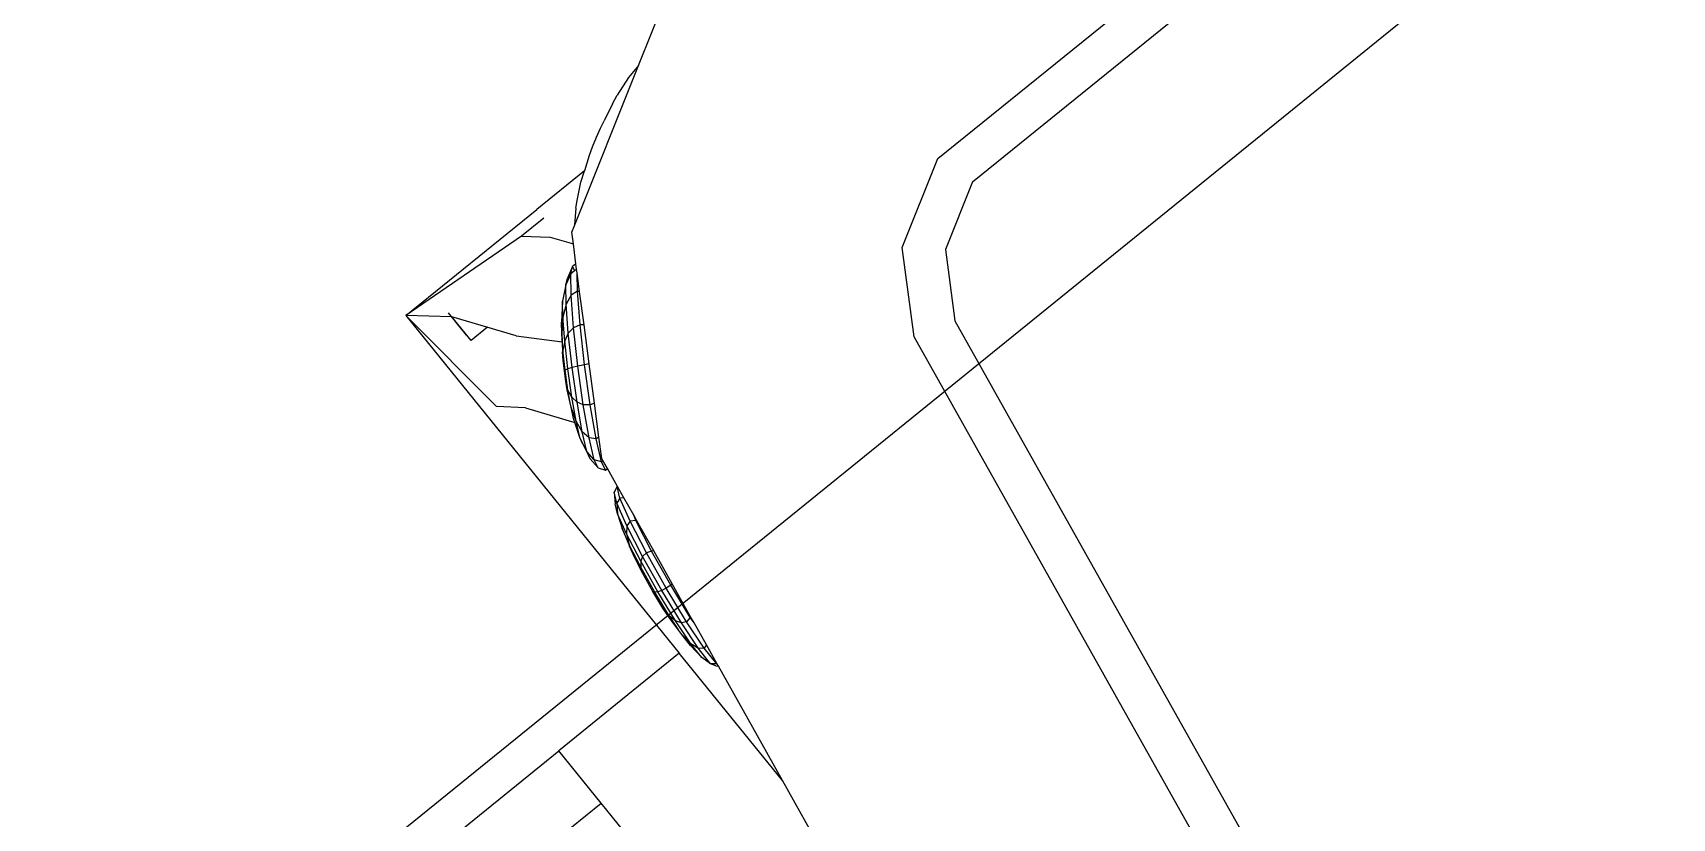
# Model space of a CAD drawing. Header units: inches. Extents: x -625442 to 34963, y -27993 to 66986.
# Drawn here: x -336501.71 to -336475.56, y 27931.73 to 27944.25 of the extents above; entities that cross this region are included whole.
import ezdxf

# ---------------------------------------------------------------- set-up
doc = ezdxf.new("R2010")
doc.units = ezdxf.units.IN
doc.header["$LTSCALE"] = 0.5
doc.header["$MEASUREMENT"] = 0
doc.layers.add('P-FURNITURE', color=201, linetype='Continuous')

# ---------------------------------------------------------------- blocks, each defined once
blk = doc.blocks.new('John Deere pl')
for p, q in [((6.5725, 2.7467), (6.5725, 1.7016)), ((6.205, 1.6051), (6.2717, 1.9963)), ((6.2993, 1.9943), (6.2315, 1.5966)), ((6.5107, 1.9792), (6.4739, 1.7631)), ((6.4739, 1.7631), (6.4598, 1.6809)), ((6.4739, 1.7631), (6.4739, 1.6589)), ((6.5725, 1.7016), (6.5725, 1.6589)), ((6.7344, 1.7016), (6.5725, 1.7016)), ((6.4595, 1.6791), (6.4572, 1.6657)), ((6.4596, 1.6795), (6.4595, 1.6791)), ((6.4595, 1.6791), (6.4597, 1.6792)), ((6.4598, 1.6809), (6.4596, 1.6795)), ((6.4596, 1.6795), (6.4597, 1.6792)), ((6.4597, 1.6792), (6.4596, 1.6665)), ((6.4597, 1.6792), (6.4627, 1.6766)), ((6.461, 1.6798), (6.4598, 1.6809)), ((6.461, 1.6798), (6.4627, 1.6766)), ((6.4627, 1.6766), (6.4626, 1.6643)), ((6.4627, 1.6766), (6.4646, 1.67)), ((6.4646, 1.67), (6.4645, 1.6614)), ((6.4646, 1.67), (6.4653, 1.6597)), ((6.4572, 1.6657), (6.4545, 1.6499)), ((6.4572, 1.6657), (6.4596, 1.6665)), ((6.4596, 1.6665), (6.4578, 1.6463)), ((6.4596, 1.6665), (6.4626, 1.6643)), ((6.4626, 1.6643), (6.4608, 1.6448)), ((6.4626, 1.6643), (6.4645, 1.659)), ((6.4645, 1.659), (6.4629, 1.6414)), ((6.4645, 1.6614), (6.4653, 1.6597)), ((6.4645, 1.6614), (6.4645, 1.659)), ((6.4645, 1.659), (6.4651, 1.6523)), ((6.4653, 1.6597), (6.4651, 1.6523)), ((6.4653, 1.6597), (6.4653, 1.6507)), ((6.4739, 1.3829), (6.4739, 1.6589)), ((6.4739, 1.6589), (6.5725, 1.6589)), ((6.8262, 1.6589), (6.5725, 1.6589)), ((6.4545, 1.6499), (6.4538, 1.6455)), ((6.4545, 1.6499), (6.4542, 1.6457)), ((6.4542, 1.6457), (6.4578, 1.6463)), ((6.4578, 1.6463), (6.4544, 1.6216)), ((6.4578, 1.6463), (6.4608, 1.6448)), ((6.4649, 1.6467), (6.4643, 1.6405)), ((6.465, 1.6466), (6.4643, 1.6405)), ((6.4653, 1.6507), (6.4649, 1.6402)), ((6.465, 1.6475), (6.4649, 1.6467)), ((6.4649, 1.6467), (6.465, 1.6466)), ((6.465, 1.6466), (6.4649, 1.6402)), ((6.4653, 1.6507), (6.465, 1.6475)), ((6.465, 1.6475), (6.465, 1.6466)), ((6.4651, 1.6523), (6.4653, 1.6507)), ((6.4538, 1.6455), (6.4498, 1.6219)), ((6.4542, 1.6457), (6.4509, 1.6219)), ((6.4538, 1.6455), (6.4542, 1.6457)), ((6.4608, 1.6448), (6.4575, 1.621)), ((6.4629, 1.6414), (6.46, 1.6201)), ((6.4608, 1.6448), (6.4629, 1.6414)), ((6.464, 1.6364), (6.4616, 1.619)), ((6.4629, 1.6414), (6.464, 1.6364)), ((6.4643, 1.6405), (6.464, 1.6364)), ((6.4649, 1.6402), (6.464, 1.6328)), ((6.4649, 1.6402), (6.464, 1.6301)), ((6.464, 1.6364), (6.464, 1.6328)), ((6.464, 1.6301), (6.4623, 1.6178)), ((6.464, 1.6328), (6.464, 1.6301)), ((6.4498, 1.6219), (6.4457, 1.5982)), ((6.4509, 1.6219), (6.4468, 1.5974)), ((6.4498, 1.6219), (6.4509, 1.6219)), ((6.4544, 1.6216), (6.4501, 1.5963)), ((6.4509, 1.6219), (6.4544, 1.6216)), ((6.4575, 1.621), (6.4534, 1.5965)), ((6.4544, 1.6216), (6.4575, 1.621)), ((6.46, 1.6201), (6.4562, 1.5981)), ((6.4575, 1.621), (6.46, 1.6201)), ((6.4616, 1.619), (6.4586, 1.6011)), ((6.46, 1.6201), (6.4616, 1.619)), ((6.4623, 1.6178), (6.4601, 1.6051)), ((6.4616, 1.619), (6.4623, 1.6178)), ((6.1811, 1.5661), (6.205, 1.6051)), ((6.4601, 1.6051), (6.4578, 1.594)), ((6.4586, 1.6011), (6.4601, 1.6051)), ((6.2315, 1.5966), (6.2017, 1.5478)), ((6.4457, 1.5982), (6.442, 1.5765)), ((6.4468, 1.5974), (6.4423, 1.576)), ((6.4501, 1.5963), (6.4455, 1.5741)), ((6.4457, 1.5982), (6.4468, 1.5974)), ((6.4468, 1.5974), (6.4501, 1.5963)), ((6.4534, 1.5965), (6.4489, 1.5751)), ((6.4501, 1.5963), (6.4534, 1.5965)), ((6.4562, 1.5981), (6.4522, 1.5789)), ((6.4534, 1.5965), (6.4562, 1.5981)), ((6.4586, 1.6011), (6.4553, 1.5854)), ((6.4578, 1.594), (6.4557, 1.5862)), ((6.4562, 1.5981), (6.4586, 1.6011)), ((6.4562, 1.5884), (6.4578, 1.594)), ((6.4522, 1.5789), (6.4552, 1.5852)), ((6.4523, 1.5744), (6.4557, 1.5862)), ((6.4552, 1.5852), (6.4523, 1.5744)), ((6.4553, 1.5854), (6.4552, 1.5852)), ((6.4553, 1.5854), (6.4562, 1.5884)), ((6.4557, 1.5862), (6.4553, 1.5854)), ((6.4557, 1.5862), (6.4562, 1.5884)), ((6.442, 1.5765), (6.4413, 1.5726)), ((6.4423, 1.576), (6.4413, 1.5726)), ((6.4455, 1.5741), (6.4413, 1.5585)), ((6.442, 1.5765), (6.4423, 1.576)), ((6.4423, 1.576), (6.4455, 1.5741)), ((6.4489, 1.5751), (6.4448, 1.56)), ((6.4455, 1.5741), (6.4489, 1.5751)), ((6.4522, 1.5789), (6.4486, 1.5654)), ((6.4486, 1.5654), (6.4523, 1.5744)), ((6.4489, 1.5751), (6.4522, 1.5789)), ((6.1406, 1.5435), (6.1811, 1.5661)), ((6.4413, 1.5726), (6.4392, 1.5601)), ((6.4448, 1.56), (6.4486, 1.5654)), ((6.4486, 1.5654), (6.4458, 1.5596)), ((6.4392, 1.5601), (6.4378, 1.552)), ((6.4413, 1.5585), (6.4381, 1.5518)), ((6.4381, 1.5518), (6.4417, 1.5535)), ((6.4392, 1.5601), (6.4413, 1.5585)), ((6.4413, 1.5585), (6.4448, 1.56)), ((6.4448, 1.56), (6.4417, 1.5535)), ((6.4417, 1.5535), (6.4458, 1.5596)), ((6.1406, 1.5435), (5.0393, 1.5435)), ((6.2017, 1.5478), (6.1484, 1.5181)), ((6.4378, 1.552), (6.4356, 1.539)), ((6.4378, 1.552), (6.4381, 1.5518)), ((6.4344, 1.5318), (6.4273, 1.5201)), ((6.4358, 1.5333), (6.4293, 1.5198)), ((6.4347, 1.5333), (6.4344, 1.5318)), ((6.4356, 1.539), (6.4347, 1.5333)), ((6.4347, 1.5333), (6.4358, 1.5333)), ((6.4372, 1.539), (6.4356, 1.539)), ((6.4372, 1.539), (6.4358, 1.5333)), ((6.4358, 1.5333), (6.4387, 1.5295)), ((6.44, 1.535), (6.4372, 1.539)), ((6.44, 1.535), (6.4387, 1.5295)), ((6.4402, 1.5274), (6.44, 1.535)), ((6.4387, 1.5295), (6.4323, 1.5165)), ((6.439, 1.5224), (6.4333, 1.5108)), ((6.439, 1.5224), (6.4377, 1.5166)), ((6.4378, 1.5167), (6.4402, 1.5274)), ((6.4387, 1.5295), (6.439, 1.5224)), ((6.4402, 1.5274), (6.439, 1.5224)), ((6.1484, 1.5181), (5.0316, 1.5181)), ((6.4273, 1.5201), (6.4159, 1.5015)), ((6.4293, 1.5198), (6.4186, 1.5006)), ((6.4323, 1.5165), (6.422, 1.4979)), ((6.4333, 1.5108), (6.4241, 1.4942)), ((6.4273, 1.5201), (6.4293, 1.5198)), ((6.4293, 1.5198), (6.4323, 1.5165)), ((6.4368, 1.5127), (6.4322, 1.5031)), ((6.4333, 1.5108), (6.4322, 1.5031)), ((6.4323, 1.5165), (6.4333, 1.5108)), ((6.4368, 1.5127), (6.4332, 1.5033)), ((6.4378, 1.5167), (6.4368, 1.5127)), ((6.4376, 1.516), (6.4368, 1.5127)), ((6.4376, 1.516), (6.4378, 1.5167)), ((6.4377, 1.5166), (6.4376, 1.516)), ((6.4377, 1.5166), (6.4378, 1.5167)), ((6.4159, 1.5015), (6.4027, 1.48)), ((6.4186, 1.5006), (6.4054, 1.4786)), ((6.4159, 1.5015), (6.4186, 1.5006)), ((6.4186, 1.5006), (6.422, 1.4979)), ((6.4322, 1.5031), (6.4246, 1.4896)), ((6.4322, 1.5031), (6.429, 1.4941)), ((6.4323, 1.5008), (6.429, 1.4941)), ((6.4332, 1.5033), (6.4323, 1.5008)), ((6.4518, 1.4764), (6.4332, 1.5033)), ((6.422, 1.4979), (6.4092, 1.4767)), ((6.4241, 1.4942), (6.4126, 1.4751)), ((6.422, 1.4979), (6.4241, 1.4942)), ((6.429, 1.4941), (6.424, 1.4842)), ((6.4241, 1.4942), (6.4246, 1.4896)), ((6.4278, 1.4919), (6.4257, 1.4877)), ((6.4278, 1.4919), (6.4259, 1.4884)), ((6.429, 1.4941), (6.4278, 1.4919)), ((6.4027, 1.48), (6.3897, 1.4587)), ((6.4027, 1.48), (6.4054, 1.4786)), ((6.4246, 1.4896), (6.4153, 1.474)), ((6.4237, 1.4845), (6.4171, 1.4735)), ((6.424, 1.4842), (6.4212, 1.4793)), ((6.4224, 1.4818), (6.4212, 1.4793)), ((6.424, 1.4842), (6.4224, 1.4818)), ((6.4235, 1.4841), (6.4224, 1.4818)), ((6.4257, 1.4877), (6.4235, 1.4841)), ((6.4237, 1.4845), (6.4235, 1.4841)), ((6.4246, 1.4896), (6.4237, 1.4845)), ((6.4259, 1.4884), (6.4237, 1.4845)), ((6.4257, 1.4877), (6.424, 1.4842)), ((6.4259, 1.4884), (6.4257, 1.4877)), ((6.4054, 1.4786), (6.3917, 1.4572)), ((6.4092, 1.4767), (6.396, 1.456)), ((6.4126, 1.4751), (6.4008, 1.4565)), ((6.4054, 1.4786), (6.4092, 1.4767)), ((6.4153, 1.474), (6.4056, 1.4589)), ((6.4092, 1.4767), (6.4126, 1.4751)), ((6.4171, 1.4735), (6.4102, 1.4628)), ((6.4126, 1.4751), (6.4153, 1.474)), ((6.4178, 1.4736), (6.4143, 1.468)), ((6.4153, 1.474), (6.4171, 1.4735)), ((6.4171, 1.4735), (6.4178, 1.4736)), ((6.4212, 1.4793), (6.4178, 1.4736)), ((6.4518, 1.4764), (6.4656, 1.464)), ((6.3897, 1.4587), (6.3786, 1.4406)), ((6.3897, 1.4587), (6.3917, 1.4572)), ((6.4056, 1.4589), (6.397, 1.4464)), ((6.4008, 1.4565), (6.4056, 1.4589)), ((6.4102, 1.4628), (6.4041, 1.454)), ((6.4056, 1.4589), (6.4102, 1.4628)), ((6.4074, 1.4584), (6.4111, 1.4635)), ((6.4102, 1.4628), (6.4143, 1.468)), ((6.4143, 1.468), (6.4111, 1.4635)), ((6.4656, 1.464), (6.4739, 1.3829)), ((6.3917, 1.4572), (6.3795, 1.4395)), ((6.396, 1.456), (6.3843, 1.4389)), ((6.4008, 1.4565), (6.3903, 1.4413)), ((6.3909, 1.4385), (6.3998, 1.4484)), ((6.3917, 1.4572), (6.396, 1.456)), ((6.396, 1.456), (6.4008, 1.4565)), ((6.397, 1.4464), (6.4041, 1.454)), ((6.4041, 1.454), (6.3998, 1.4484)), ((6.4041, 1.454), (6.4074, 1.4584)), ((6.4275, 1.437), (6.4074, 1.4584)), ((6.3786, 1.4406), (6.3723, 1.4303)), ((6.3795, 1.4395), (6.3723, 1.4303)), ((6.3843, 1.4389), (6.3759, 1.4282)), ((6.3786, 1.4406), (6.3795, 1.4395)), ((6.3795, 1.4395), (6.3843, 1.4389)), ((6.3903, 1.4413), (6.3827, 1.4316)), ((6.3827, 1.4316), (6.3909, 1.4385)), ((6.3843, 1.4389), (6.3903, 1.4413)), ((6.3903, 1.4413), (6.397, 1.4464)), ((6.397, 1.4464), (6.3909, 1.4385)), ((6.3712, 1.4284), (6.3693, 1.4254)), ((6.3723, 1.4303), (6.3712, 1.4284)), ((6.3712, 1.4284), (6.3728, 1.4283)), ((6.3721, 1.4253), (6.3793, 1.4291)), ((6.3721, 1.4253), (6.3728, 1.4283)), ((6.3759, 1.4282), (6.3721, 1.4253)), ((6.3728, 1.4283), (6.3759, 1.4282)), ((6.3759, 1.4282), (6.3827, 1.4316)), ((6.3827, 1.4316), (6.3793, 1.4291)), ((6.4275, 1.437), (6.4518, 1.4018)), ((6.3693, 1.4254), (6.3626, 1.4145)), ((6.3693, 1.4254), (6.3721, 1.4253)), ((6.4384, 1.4213), (6.4518, 1.4213)), ((6.4518, 1.4213), (6.4518, 1.4018)), ((6.3587, 1.4081), (6.3543, 1.4056)), ((6.3626, 1.4145), (6.3587, 1.4081)), ((6.3714, 1.4018), (6.3626, 1.4145)), ((6.4518, 1.4168), (6.4518, 1.3985)), ((6.3543, 1.4056), (6.2592, 1.3525)), ((6.3471, 1.3978), (6.3434, 1.3945)), ((6.3471, 1.3978), (6.3543, 1.4055)), ((6.3543, 1.4055), (6.3543, 1.4056)), ((6.3851, 1.39), (6.3714, 1.4018)), ((6.4518, 1.4018), (6.4739, 1.3829)), ((6.3341, 1.387), (6.328, 1.3829)), ((6.3434, 1.3945), (6.3341, 1.387)), ((6.367, 1.39), (6.3851, 1.39)), ((6.3851, 1.39), (6.4739, 1.3829)), ((6.3191, 1.3771), (6.3142, 1.3742)), ((6.3276, 1.3827), (6.3191, 1.3771)), ((6.328, 1.3829), (6.3276, 1.3827)), ((6.328, 1.3829), (6.367, 1.3829)), ((6.4739, 1.3829), (6.367, 1.3829)), ((6.2872, 1.361), (6.2982, 1.3659)), ((6.3029, 1.3681), (6.2982, 1.3659)), ((6.3085, 1.371), (6.3029, 1.3681)), ((6.3142, 1.3742), (6.3085, 1.371)), ((6.2592, 1.3525), (6.2689, 1.3544)), ((6.2689, 1.3544), (6.2814, 1.3586)), ((6.2872, 1.361), (6.2814, 1.3586)), ((6.2592, 1.3525), (6.2075, 1.3236))]:
    blk.add_line(p, q)

msp = doc.modelspace()

# ---------------------------------------------------------------- linework, layer by layer
at = {"layer": 'DEFPOINTS'}
msp.add_line((-339065.43942, 25850.62558), (-335407.79377, 28812.62354), dxfattribs=at)

# ---------------------------------------------------------------- block references
at = {"layer": 'P-FURNITURE', "xscale": 25.10658779755309, "yscale": 25.10658779755309, "zscale": 25.10658779755309, "rotation": 219.0008979420502}
msp.add_blockref('John Deere pl', (-336391.29413, 28069.01563), dxfattribs=at)

doc.saveas('drawing.dxf')
